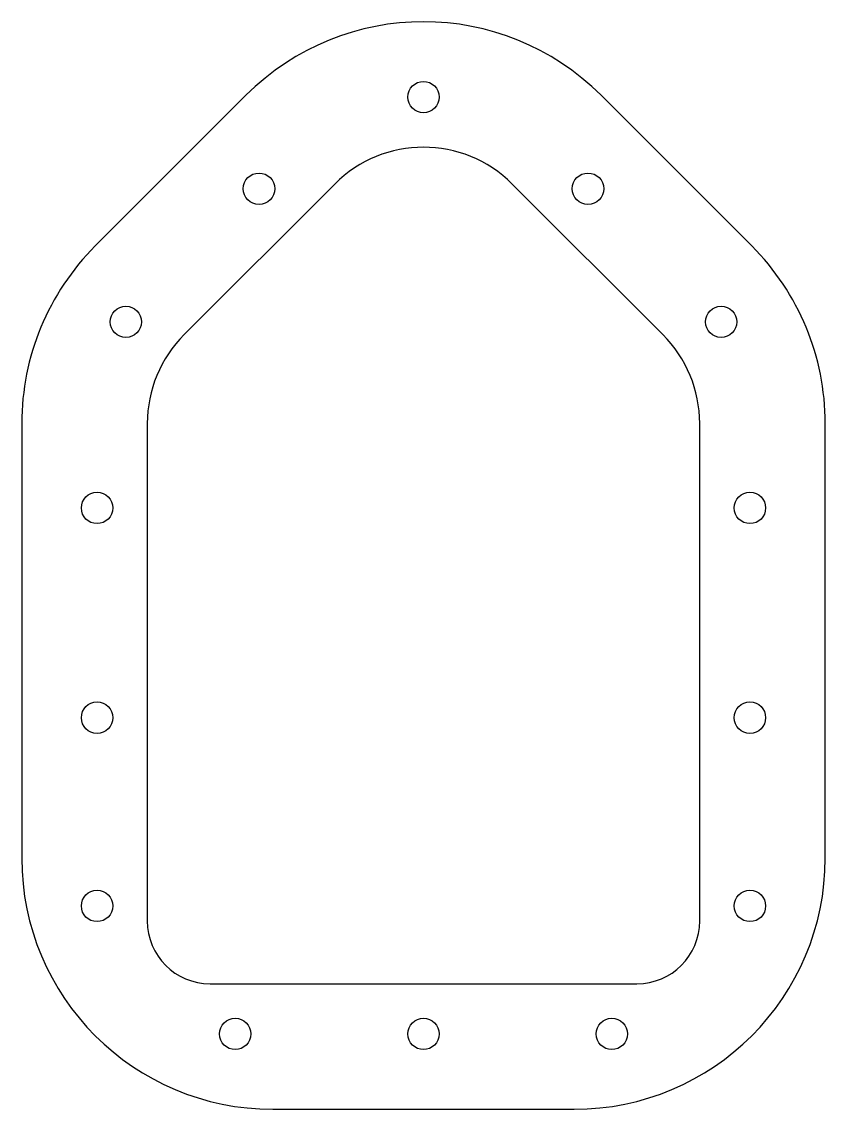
# Model space of a CAD drawing. Header units: millimetres. Extents: x -32 to 32, y 5 to 91.6.
import ezdxf

# ---------------------------------------------------------------- set-up
doc = ezdxf.new("R2010")
doc.units = ezdxf.units.MM

msp = doc.modelspace()

# ---------------------------------------------------------------- linework, layer by layer
at = {"color": 7, "linetype": 'Continuous', "lineweight": 25}
for p, q in [((-14.142, 85.787), (-26.142, 73.787)), ((26.142, 73.787), (14.142, 85.787)), ((-7.071, 78.716), (-19.071, 66.716)), ((19.071, 66.716), (7.071, 78.716)), ((-32, 59.645), (-32, 25)), ((-22, 59.645), (-22, 20)), ((22, 20), (22, 59.645)), ((32, 25), (32, 59.645)), ((-17, 15), (17, 15)), ((-12, 5), (12, 5))]:
    msp.add_line(p, q, dxfattribs=at)
for centre in [(0, 85.645), (-13.102, 78.342), (13.102, 78.342), (-23.709, 67.735), (23.709, 67.735), (-26, 52.911), (26, 52.911), (-26, 36.198), (26, 36.198), (-26, 21.198), (26, 21.198), (-15, 11), (0, 11), (15, 11)]:
    msp.add_circle(centre, 1.25, dxfattribs=at)
for centre, radius, start, end in [((0, 71.645), 20, 45, 135), ((0, 71.645), 10, 45, 135), ((-12, 59.645), 20, 135, 180), ((12, 59.645), 20, 0, 45), ((-12, 59.645), 10, 135, 180), ((12, 59.645), 10, 0, 45), ((-12, 25), 20, 180, 270), ((12, 25), 20, 270, 0), ((-17, 20), 5, 180, 270), ((17, 20), 5, 270, 0)]:
    msp.add_arc(centre, radius, start, end, dxfattribs=at)

doc.saveas('drawing.dxf')
